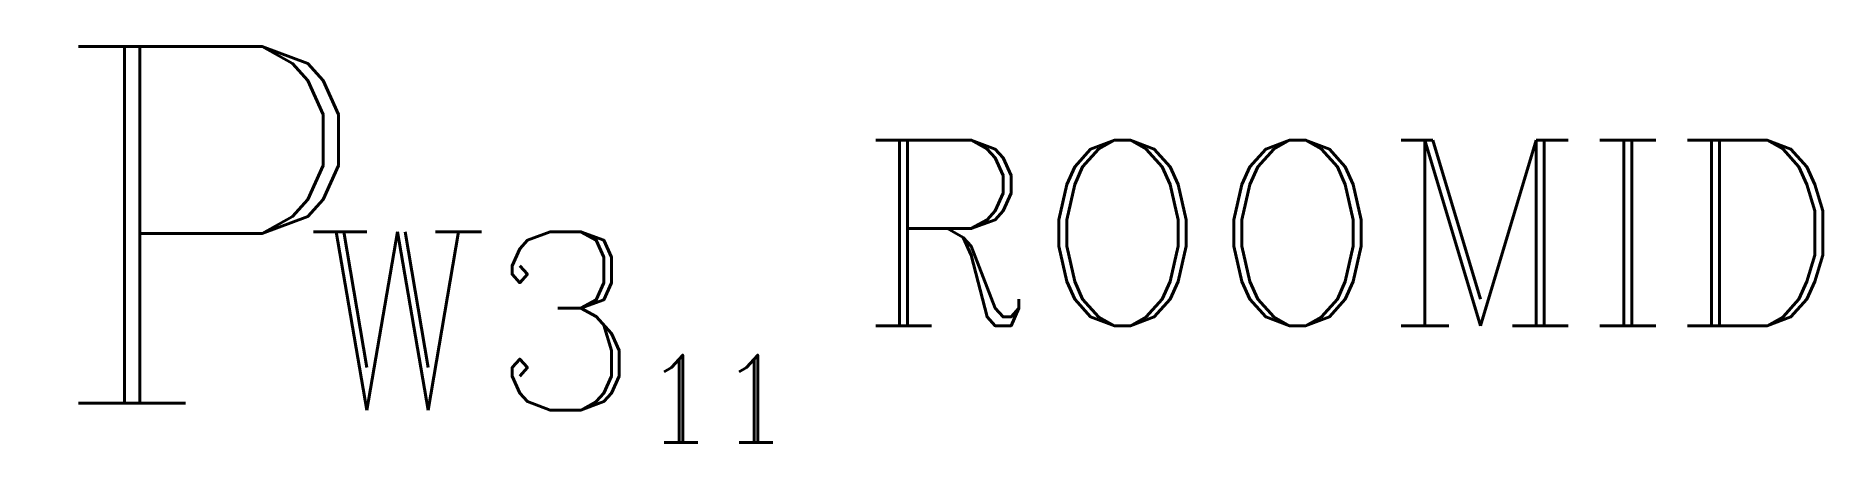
# Model space of a CAD drawing. Header units: inches. Extents: x -12 to 90, y 2 to 26.
import ezdxf

# ---------------------------------------------------------------- set-up
doc = ezdxf.new("R2010")
doc.units = ezdxf.units.IN
doc.header["$LTSCALE"] = 48
doc.header["$MEASUREMENT"] = 0
doc.styles.add('FSL12-1', font='complex.shx')
doc.styles.add('WSNotes', font='complex.shx', dxfattribs={"height": 18})

msp = doc.modelspace()

# ---------------------------------------------------------------- texts
at = {"style": 'WSNotes', "flags": 1}
msp.add_attdef('ROOMID', (35.23, 9.45), '', height=10.62, dxfattribs=at)

# ---------------------------------------------------------------- wipeouts: each hides what was drawn before it
msp.add_wipeout([(-11.9, 26.04), (29.1, 26.04), (29.1, 2.04), (-11.9, 2.04)])

# ---------------------------------------------------------------- next in the draw order: texts
at = {"linetype": 'Continuous', "attachment_point": 1, "style": 'FSL12-1'}
for s, insert, char_height, width in [('P', (-11.2, 25.42), 20.4, 91.8), ('W3', (3.54, 14.83), 10.2, 66.9375), ('11', (22.75, 7.77), 5, 66.9375)]:
    msp.add_mtext(s, dxfattribs=dict(at, insert=insert, char_height=char_height, width=width))

doc.saveas('drawing.dxf')
